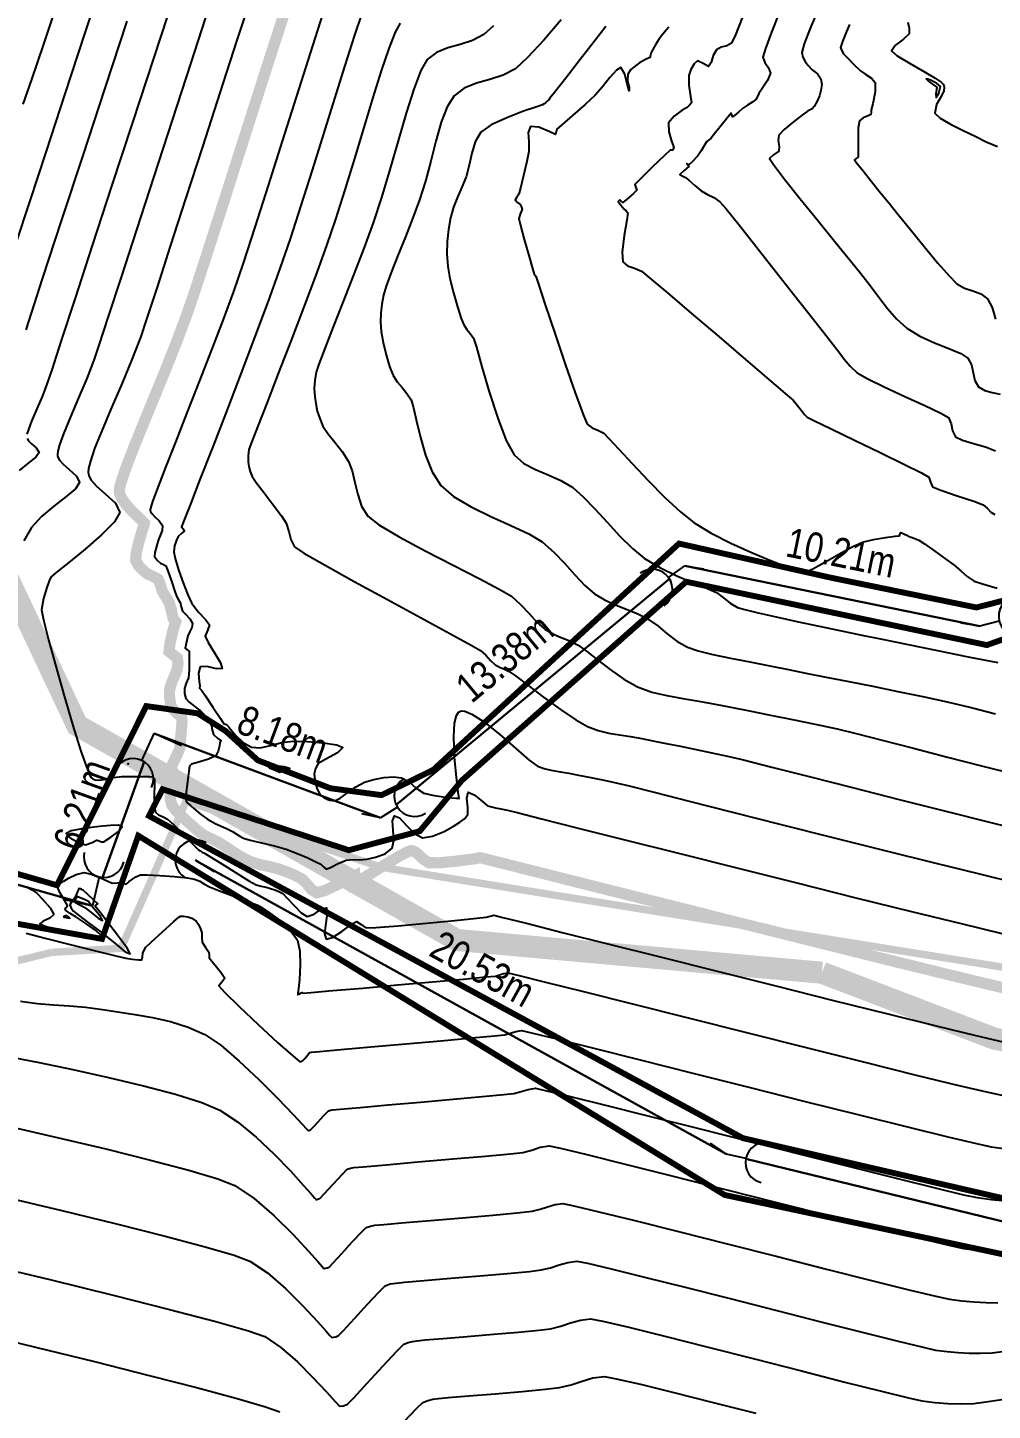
# Model space of a CAD drawing. Extents: x 360931 to 362237, y 7351473 to 7352200.
# Drawn here: x 361496.79 to 361529.47, y 7351742.04 to 7351788.91 of the extents above; entities that cross this region are included whole.
import ezdxf
from ezdxf.enums import TextEntityAlignment as Align

# ---------------------------------------------------------------- set-up
doc = ezdxf.new("R2010")
doc.units = 0
for name, color, linetype in [('A_Curvas Intermediarias', 37, 'Continuous'), ('A_Curvas Mestras', 32, 'Continuous'), ('LISTAGEM_TEXTO', 7, 'Continuous'), ('PONTOS-Pontos - Água_U', 1, 'Continuous'), ('PS_IND_COMPRIMENTO', 7, 'Continuous')]:
    doc.layers.add(name, color=color, linetype=linetype)
doc.layers.add('TUBO_PE_80_NTS194_PN_12_5', color=5, linetype='Continuous', lineweight=30)
doc.styles.add('ROMANS', font='arial.ttf', dxfattribs={"height": 2})
picture_1 = doc.add_image_def('image1.tif', size_in_pixel=(23490, 20550))

# ---------------------------------------------------------------- blocks, each defined once
blk = doc.blocks.new('*U1052')
for p in [(-0.2024, 0), (0, -0.2024)]:
    blk.add_line(p, (0, 0))
blk.add_arc((-0.3399, 0.0002), 0.1375, 269.90938, 89.90938)
blk = doc.blocks.new('*U1053')
for p in [(-0.2024, 0), (0, -0.2024)]:
    blk.add_line(p, (0, 0))
blk.add_arc((-0.3399, 0.0002), 0.1375, 269.90938, 89.90938)
blk = doc.blocks.new('*U1054')
for p, q in [((-0.135, 0), (0, 0)), ((0, 0), (0.1205, -0.0487))]:
    blk.add_line(p, q)
blk.add_arc((-0.2725, -0.0002), 0.1375, 270.09062, 90.09062)
blk = doc.blocks.new('*U1057')
for p, q in [((-0.135, 0), (0, 0)), ((0, 0), (0.0919, -0.0919))]:
    blk.add_line(p, q)
blk.add_arc((-0.2725, -0.0002), 0.1375, 270.09062, 90.09062)
blk = doc.blocks.new('*U1058')
for p, q in [((-0.135, 0), (0, 0)), ((0, 0), (0.0919, -0.0919))]:
    blk.add_line(p, q)
blk.add_arc((-0.2725, -0.0002), 0.1375, 270.09062, 90.09062)
blk = doc.blocks.new('*U1059')
for p, q in [((-0.135, 0), (0, 0)), ((0, 0), (0.1205, -0.0487))]:
    blk.add_line(p, q)
blk.add_arc((-0.2725, -0.0002), 0.1375, 270.09062, 90.09062)
blk = doc.blocks.new('*U1085', base_point=(283806.4177, 7271952.5131))
blk.add_line((283806.2737, 7271952.5131), (283806.4242, 7271952.5131))
blk.add_arc((283806.4242, 7271952.5131), 0.1375, 269.99619, 89.99619)

msp = doc.modelspace()

# ---------------------------------------------------------------- linework, layer by layer
at = {"color": 0, "const_width": 0.2}
for points in [[(361556.604, 7351794.872), (361557.809, 7351793.852), (361549.666, 7351782.966), (361539.023, 7351771.445), (361529.286, 7351767.979), (361519.1, 7351770.126), (361511.497, 7351763.389), (361510.073, 7351761.671), (361507.671, 7351761.026), (361501.36, 7351763.093), (361500.898, 7351762.188), (361521.024, 7351751.265), (361541.688, 7351746.488), (361579.439, 7351744.25), (361587.794, 7351725.479), (361608.852, 7351739.389), (361632.208, 7351752.383), (361650.459, 7351795.374), (361692.77, 7351833.923)], [(361491.89, 7351761.539), (361497.785, 7351759.837), (361500.808, 7351765.911), (361502.546, 7351765.666), (361503.497, 7351765.065), (361504.584, 7351764.075), (361507.049, 7351763.125), (361508.779, 7351762.893), (361510.526, 7351763.746), (361518.857, 7351771.42), (361523.958, 7351770.272), (361528.932, 7351769.253), (361534.415, 7351770.655), (361538.369, 7351772.312), (361543.087, 7351777.793), (361547.87, 7351784.123), (361551.886, 7351788.881), (361555.901, 7351793.979)], [(361515.043, 7351713.363), (361516.663, 7351714.283), (361523.865, 7351718.198), (361533.156, 7351724.22), (361565.571, 7351735.233), (361578.055, 7351742.036), (361541.616, 7351744.816), (361520.401, 7351749.34), (361500.537, 7351761.517), (361499.307, 7351758.019), (361491.741, 7351759.374), (361489.755, 7351760.162), (361489.502, 7351761.296), (361486.949, 7351762.178), (361485.561, 7351762.304), (361483.544, 7351760.855), (361478.971, 7351756.283), (361475.249, 7351751.49), (361471.178, 7351742.74)]]:
    msp.add_lwpolyline(points, dxfattribs=at)
at = {"layer": 'A_Curvas Intermediarias', "flags": 128}
for points, elevation in [([(361501.762, 7351790.046), (361501.059, 7351787.9), (361500.338, 7351785.697), (361499.634, 7351783.537), (361498.976, 7351781.518), (361498.397, 7351779.74), (361497.929, 7351778.304), (361497.604, 7351777.309), (361497.452, 7351776.854), (361497.287, 7351776.431), (361497.097, 7351775.984), (361496.919, 7351775.566), (361496.812, 7351775.286), (361496.765, 7351775.126)], 62), ([(361504.425, 7351790.165), (361503.877, 7351788.487), (361503.295, 7351786.694), (361502.707, 7351784.872), (361502.14, 7351783.11), (361501.619, 7351781.495), (361501.172, 7351780.115), (361500.826, 7351779.057), (361500.606, 7351778.409), (361500.319, 7351777.659), (361499.986, 7351776.859), (361499.641, 7351776.056), (361499.32, 7351775.3), (361499.057, 7351774.638), (361498.913, 7351774.208), (361498.854, 7351773.96), (361498.843, 7351773.835), (361498.847, 7351773.787), (361498.866, 7351773.711), (361498.94, 7351773.565), (361499.118, 7351773.36), (361499.419, 7351773.102), (361499.765, 7351772.792), (361499.907, 7351772.474), (361499.725, 7351772.162), (361499.295, 7351771.72), (361498.741, 7351771.23), (361498.187, 7351770.774), (361497.759, 7351770.434), (361497.582, 7351770.292), (361497.543, 7351770.208), (361497.511, 7351770.119), (361497.44, 7351769.932), (361497.322, 7351769.558), (361497.262, 7351769.171), (361497.327, 7351768.836), (361497.496, 7351768.161), (361497.739, 7351767.262), (361498.024, 7351766.255), (361498.319, 7351765.255), (361498.594, 7351764.38), (361498.778, 7351763.847), (361498.885, 7351763.584), (361498.937, 7351763.488), (361498.957, 7351763.466), (361498.993, 7351763.444), (361499.075, 7351763.415), (361499.213, 7351763.404), (361499.421, 7351763.429), (361499.702, 7351763.486), (361499.984, 7351763.522), (361500.3, 7351763.526), (361500.64, 7351763.524), (361500.913, 7351763.52), (361501.03, 7351763.515), (361501.062, 7351763.468), (361501.09, 7351763.415), (361501.085, 7351763.256), (361501.075, 7351762.908), (361501.079, 7351762.539), (361501.114, 7351762.315), (361501.226, 7351762.221), (361501.38, 7351762.159), (361501.531, 7351762.081), (361501.741, 7351761.884), (361502.074, 7351761.549), (361502.384, 7351761.23), (361502.526, 7351761.083), (361502.578, 7351761.04), (361502.63, 7351761), (361502.703, 7351760.964), (361502.784, 7351760.925), (361502.96, 7351760.815), (361503.362, 7351760.562), (361503.85, 7351760.258), (361504.285, 7351759.993), (361504.527, 7351759.856), (361504.696, 7351759.803), (361504.864, 7351759.768), (361505.021, 7351759.728), (361505.164, 7351759.679), (361505.298, 7351759.625), (361505.428, 7351759.554), (361505.583, 7351759.402), (361505.813, 7351759.149), (361506.059, 7351758.905), (361506.258, 7351758.782), (361506.494, 7351758.859), (361506.736, 7351759.024), (361506.909, 7351759.074), (361506.933, 7351758.89), (361506.885, 7351758.55), (361506.847, 7351758.207), (361506.897, 7351758.011), (361507.111, 7351758.065), (361507.433, 7351758.276), (361507.745, 7351758.503), (361507.933, 7351758.608), (361508.089, 7351758.509), (361508.25, 7351758.39), (361508.59, 7351758.405), (361509.345, 7351758.467), (361510.306, 7351758.556), (361511.262, 7351758.648), (361512.005, 7351758.722), (361512.324, 7351758.755), (361512.456, 7351758.792), (361512.586, 7351758.819), (361512.884, 7351758.748), (361513.685, 7351758.548), (361514.9, 7351758.242), (361516.441, 7351757.855), (361518.219, 7351757.407), (361520.146, 7351756.923), (361522.133, 7351756.424), (361524.092, 7351755.935), (361525.935, 7351755.477), (361527.572, 7351755.074), (361528.916, 7351754.748), (361529.877, 7351754.522)], 64), ([(361497.807, 7351789.81), (361497.322, 7351788.348), (361496.918, 7351787.153), (361496.623, 7351786.318)], 59), ([(361502.928, 7351789.599), (361502.312, 7351787.715), (361501.681, 7351785.774), (361501.059, 7351783.86), (361500.475, 7351782.055), (361499.953, 7351780.446), (361499.521, 7351779.116), (361499.204, 7351778.15), (361499.029, 7351777.631), (361498.792, 7351777.016), (361498.516, 7351776.361), (361498.24, 7351775.719), (361498.003, 7351775.143), (361497.868, 7351774.766), (361497.811, 7351774.55), (361497.799, 7351774.444), (361497.801, 7351774.404), (361497.814, 7351774.351), (361497.866, 7351774.25), (361497.99, 7351774.106), (361498.2, 7351773.926), (361498.442, 7351773.71), (361498.541, 7351773.488), (361498.406, 7351773.273), (361498.087, 7351773.003), (361497.673, 7351772.688), (361497.253, 7351772.338), (361496.918, 7351771.965), (361496.66, 7351771.511)], 63), ([(361500.149, 7351789.131), (361499.4, 7351786.853), (361498.654, 7351784.575), (361497.938, 7351782.39), (361497.284, 7351780.389), (361496.721, 7351778.666)], 61), ([(361506.778, 7351789.348), (361506.355, 7351788.044), (361505.892, 7351786.588), (361505.411, 7351785.064), (361504.935, 7351783.556), (361504.486, 7351782.147), (361504.087, 7351780.922), (361503.76, 7351779.964), (361503.414, 7351779.018), (361503.02, 7351777.982), (361502.602, 7351776.908), (361502.185, 7351775.848), (361501.792, 7351774.853), (361501.447, 7351773.974), (361501.174, 7351773.263), (361501.023, 7351772.85), (361500.958, 7351772.648), (361500.94, 7351772.571), (361500.939, 7351772.551), (361500.95, 7351772.511), (361500.993, 7351772.434), (361501.093, 7351772.326), (361501.245, 7351772.191), (361501.361, 7351772.028), (361501.346, 7351771.864), (361501.276, 7351771.697), (361501.209, 7351771.52), (361501.152, 7351771.319), (361501.1, 7351771.121), (361501.09, 7351770.983), (361501.188, 7351770.844), (361501.294, 7351770.751), (361501.387, 7351770.709), (361501.474, 7351770.663), (361501.538, 7351770.495), (361501.656, 7351770.15), (361501.775, 7351769.799), (361501.839, 7351769.614), (361501.903, 7351769.507), (361501.965, 7351769.4), (361501.994, 7351769.27), (361502.031, 7351769.132), (361502.131, 7351769.023), (361502.284, 7351768.87), (361502.376, 7351768.716), (361502.354, 7351768.577), (361502.281, 7351768.434), (361502.216, 7351768.29), (361502.154, 7351768.036), (361502.13, 7351767.873), (361502.194, 7351767.821), (361502.26, 7351767.769), (361502.264, 7351767.554), (361502.255, 7351767.155), (361502.234, 7351766.869), (361502.163, 7351766.683), (361502.101, 7351766.509), (361502.099, 7351766.334), (361502.147, 7351766.171), (361502.264, 7351766.046), (361502.412, 7351765.933), (361502.52, 7351765.845), (361502.641, 7351765.746), (361502.756, 7351765.633), (361502.861, 7351765.5), (361502.951, 7351765.363), (361503.012, 7351765.25), (361503.044, 7351765.095), (361503.084, 7351764.948), (361503.234, 7351764.814), (361503.347, 7351764.737), (361503.299, 7351764.66), (361503.285, 7351764.568), (361503.244, 7351764.384), (361503.167, 7351764.228), (361502.911, 7351764.109), (361502.539, 7351763.996), (361502.343, 7351763.942), (361502.302, 7351763.908), (361502.266, 7351763.871), (361502.245, 7351763.704), (361502.204, 7351763.347), (361502.164, 7351762.988), (361502.145, 7351762.817), (361502.147, 7351762.751), (361502.155, 7351762.687), (361502.219, 7351762.619), (361502.303, 7351762.538), (361502.419, 7351762.436), (361502.639, 7351762.252), (361502.878, 7351762.077), (361503.166, 7351761.925), (361503.497, 7351761.773), (361503.73, 7351761.663), (361503.856, 7351761.583), (361503.975, 7351761.503), (361504.104, 7351761.433), (361504.328, 7351761.37), (361504.715, 7351761.279), (361505.155, 7351761.172), (361505.542, 7351761.059), (361505.902, 7351760.922), (361506.276, 7351760.763), (361506.579, 7351760.624), (361506.726, 7351760.551), (361506.817, 7351760.457), (361506.907, 7351760.382), (361507.052, 7351760.443), (361507.309, 7351760.577), (361507.577, 7351760.683), (361507.812, 7351760.708), (361508.044, 7351760.703), (361508.279, 7351760.726), (361508.573, 7351760.795), (361508.898, 7351760.907), (361509.14, 7351761.092), (361509.197, 7351761.351), (361509.174, 7351761.701), (361509.153, 7351762.023), (361509.214, 7351762.196), (361509.385, 7351762.118), (361509.619, 7351761.868), (361509.89, 7351761.595), (361510.171, 7351761.445), (361510.508, 7351761.497), (361510.897, 7351761.663), (361511.237, 7351761.853), (361511.429, 7351761.973), (361511.591, 7351762.089), (361511.706, 7351762.236), (361511.704, 7351762.469), (361511.67, 7351762.794), (361511.711, 7351762.991), (361511.918, 7351762.903), (361512.196, 7351762.673), (361512.372, 7351762.525), (361512.502, 7351762.491), (361512.636, 7351762.467), (361512.817, 7351762.431), (361513.05, 7351762.383), (361513.369, 7351762.303), (361514.197, 7351762.093), (361515.445, 7351761.778), (361517.024, 7351761.38), (361518.843, 7351760.921), (361520.814, 7351760.426), (361522.846, 7351759.917), (361524.85, 7351759.417), (361526.736, 7351758.949), (361528.414, 7351758.537), (361529.796, 7351758.204)], 66), ([(361508.121, 7351789.422), (361507.847, 7351788.615), (361507.53, 7351787.626), (361507.18, 7351786.505), (361506.809, 7351785.306), (361506.428, 7351784.078), (361506.048, 7351782.874), (361505.681, 7351781.745), (361505.337, 7351780.742), (361504.935, 7351779.633), (361504.476, 7351778.4), (361503.987, 7351777.112), (361503.497, 7351775.835), (361503.034, 7351774.637), (361502.626, 7351773.587), (361502.3, 7351772.75), (361502.084, 7351772.195), (361502.006, 7351771.988), (361502.055, 7351771.916), (361502.1, 7351771.847), (361502.012, 7351771.77), (361501.893, 7351771.659), (361501.832, 7351771.535), (361501.765, 7351771.339), (361501.736, 7351771.136), (361501.784, 7351770.914), (361501.902, 7351770.532), (361502.056, 7351770.089), (361502.212, 7351769.682), (361502.337, 7351769.407), (361502.564, 7351769.111), (361502.817, 7351768.846), (361502.947, 7351768.663), (361502.88, 7351768.474), (361502.803, 7351768.278), (361502.906, 7351768.066), (361503.12, 7351767.72), (361503.319, 7351767.379), (361503.378, 7351767.181), (361503.181, 7351767.173), (361502.867, 7351767.251), (361502.638, 7351767.244), (361502.581, 7351767.03), (361502.599, 7351766.741), (361502.62, 7351766.593), (361502.61, 7351766.513), (361502.68, 7351766.451), (361502.8, 7351766.271), (361503.06, 7351765.88), (361503.319, 7351765.49), (361503.44, 7351765.311), (361503.525, 7351765.291), (361503.61, 7351765.183), (361503.818, 7351764.941), (361504.09, 7351764.679), (361504.369, 7351764.513), (361504.667, 7351764.499), (361505.018, 7351764.576), (361505.398, 7351764.674), (361505.781, 7351764.724), (361506.253, 7351764.712), (361506.803, 7351764.671), (361507.265, 7351764.602), (361507.472, 7351764.507), (361507.288, 7351764.324), (361506.895, 7351764.116), (361506.635, 7351763.963), (361506.537, 7351763.8), (361506.494, 7351763.616), (361506.514, 7351763.408), (361506.581, 7351763.128), (361506.684, 7351762.916), (361506.83, 7351762.798), (361507.011, 7351762.722), (361507.195, 7351762.703), (361507.372, 7351762.788), (361507.619, 7351762.971), (361507.907, 7351763.177), (361508.205, 7351763.332), (361508.521, 7351763.423), (361508.861, 7351763.486), (361509.184, 7351763.509), (361509.45, 7351763.482), (361509.715, 7351763.341), (361509.95, 7351763.133), (361510.215, 7351762.962), (361510.507, 7351762.887), (361510.861, 7351762.835), (361511.161, 7351762.806), (361511.293, 7351762.795), (361511.351, 7351762.787), (361511.404, 7351762.784), (361511.377, 7351762.988), (361511.313, 7351763.499), (361511.249, 7351764.173), (361511.223, 7351764.866), (361511.253, 7351765.336), (361511.317, 7351765.592), (361511.385, 7351765.7), (361511.427, 7351765.731), (361511.476, 7351765.747), (361511.6, 7351765.739), (361511.84, 7351765.64), (361512.234, 7351765.385), (361512.786, 7351764.944), (361513.329, 7351764.472), (361513.782, 7351764.078), (361514.066, 7351763.871), (361514.323, 7351763.782), (361514.581, 7351763.727), (361514.845, 7351763.686), (361515.119, 7351763.637), (361515.453, 7351763.57), (361515.867, 7351763.488), (361516.32, 7351763.398), (361516.773, 7351763.3), (361517.169, 7351763.203), (361518.009, 7351762.991), (361519.205, 7351762.688), (361520.671, 7351762.317), (361522.321, 7351761.899), (361524.069, 7351761.458), (361525.829, 7351761.016), (361527.513, 7351760.596), (361529.037, 7351760.22), (361530.313, 7351759.912)], 67), ([(361520.992, 7351789.241), (361520.767, 7351788.665), (361520.629, 7351788.383), (361520.471, 7351788.295), (361520.284, 7351788.245), (361520.122, 7351788.159), (361520.018, 7351787.962), (361519.942, 7351787.724), (361519.859, 7351787.591), (361519.675, 7351787.687), (361519.485, 7351787.786), (361519.371, 7351787.685), (361519.259, 7351787.49), (361519.185, 7351787.28), (361519.193, 7351786.963), (361519.25, 7351786.569), (361519.277, 7351786.355), (361519.209, 7351786.278), (361519.127, 7351786.206), (361518.967, 7351786.106), (361518.691, 7351785.909), (361518.502, 7351785.679), (361518.507, 7351785.381), (361518.598, 7351785.064), (361518.657, 7351784.912), (361518.683, 7351784.829), (361518.634, 7351784.751), (361518.556, 7351784.758), (361518.368, 7351784.579), (361517.958, 7351784.185), (361517.548, 7351783.784), (361517.358, 7351783.587), (361517.391, 7351783.492), (361517.424, 7351783.398), (361517.3, 7351783.273), (361517.077, 7351783.077), (361516.95, 7351782.975), (361516.898, 7351783.024), (361516.853, 7351783.072), (361516.794, 7351783.01), (361516.888, 7351782.89), (361517, 7351782.756), (361517.067, 7351782.693), (361517.124, 7351782.627), (361517.087, 7351782.382), (361517.003, 7351781.857), (361516.935, 7351781.302), (361516.949, 7351780.971), (361517.111, 7351780.838), (361517.348, 7351780.755), (361517.583, 7351780.651), (361517.861, 7351780.425), (361518.464, 7351779.916), (361519.281, 7351779.221), (361520.2, 7351778.436), (361521.11, 7351777.657), (361521.898, 7351776.98), (361522.453, 7351776.503), (361522.665, 7351776.322), (361522.728, 7351776.285), (361522.827, 7351776.16), (361523.009, 7351775.93), (361523.113, 7351775.799), (361523.154, 7351775.749), (361523.196, 7351775.701), (361523.425, 7351775.59), (361524.006, 7351775.309), (361524.8, 7351774.926), (361525.668, 7351774.504), (361526.47, 7351774.111), (361527.067, 7351773.812), (361527.32, 7351773.673), (361527.381, 7351773.505), (361527.444, 7351773.343), (361527.725, 7351773.226), (361528.276, 7351773.042), (361528.842, 7351772.855), (361529.164, 7351772.734), (361529.299, 7351772.618), (361529.418, 7351772.489), (361529.555, 7351772.405)], 73), ([(361522.253, 7351789.405), (361521.991, 7351788.754), (361521.781, 7351788.201), (361521.698, 7351787.904), (361521.769, 7351787.721), (361521.891, 7351787.548), (361521.952, 7351787.369), (361521.855, 7351787.119), (361521.675, 7351786.84), (361521.563, 7351786.68), (361521.517, 7351786.572), (361521.464, 7351786.471), (361521.357, 7351786.394), (361521.173, 7351786.277), (361521.007, 7351786.165), (361520.866, 7351786.048), (361520.733, 7351785.932), (361520.668, 7351785.881), (361520.648, 7351785.948), (361520.628, 7351786.014), (361520.518, 7351785.884), (361520.285, 7351785.595), (361520.048, 7351785.3), (361519.93, 7351785.155), (361519.858, 7351785.096), (361519.788, 7351785.036), (361519.721, 7351784.926), (361519.605, 7351784.728), (361519.492, 7351784.557), (361519.305, 7351784.364), (361519.186, 7351784.259), (361519.12, 7351784.299), (361519.157, 7351784.252), (361519.194, 7351784.196), (361519.036, 7351784.07), (361518.881, 7351783.932), (361518.965, 7351783.882), (361519.079, 7351783.832), (361519.191, 7351783.733), (361519.393, 7351783.553), (361519.611, 7351783.378), (361519.821, 7351783.256), (361520.037, 7351783.147), (361520.241, 7351783.008), (361520.449, 7351782.767), (361520.879, 7351782.233), (361521.46, 7351781.501), (361522.118, 7351780.665), (361522.78, 7351779.82), (361523.374, 7351779.062), (361523.827, 7351778.485), (361524.066, 7351778.184), (361524.266, 7351777.923), (361524.453, 7351777.668), (361524.652, 7351777.428), (361524.887, 7351777.209), (361525.227, 7351777.014), (361525.81, 7351776.731), (361526.507, 7351776.41), (361527.188, 7351776.097), (361527.722, 7351775.841), (361527.981, 7351775.688), (361528.077, 7351775.479), (361528.125, 7351775.238), (361528.225, 7351775.038), (361528.455, 7351774.925), (361528.831, 7351774.814), (361529.242, 7351774.696), (361529.577, 7351774.56)], 74), ([(361526.614, 7351789.094), (361526.657, 7351788.892), (361526.65, 7351788.703), (361526.462, 7351788.515), (361526.189, 7351788.313), (361526.059, 7351788.118), (361526.242, 7351787.95), (361526.665, 7351787.699), (361527.174, 7351787.415), (361527.539, 7351787.197), (361527.736, 7351787.054), (361527.813, 7351786.975), (361527.831, 7351786.942), (361527.842, 7351786.888), (361527.825, 7351786.769), (361527.735, 7351786.574), (361527.583, 7351786.306), (361527.527, 7351786.012), (361527.701, 7351785.84), (361528.049, 7351785.635), (361528.483, 7351785.419), (361528.918, 7351785.213), (361529.266, 7351785.039), (361529.641, 7351784.875)], 77), ([(361509.407, 7351789.054), (361509.239, 7351788.754), (361509.023, 7351788.2), (361508.768, 7351787.443), (361508.483, 7351786.535), (361508.176, 7351785.526), (361507.857, 7351784.469), (361507.535, 7351783.415), (361507.218, 7351782.414), (361506.914, 7351781.519), (361506.55, 7351780.518), (361506.136, 7351779.415), (361505.703, 7351778.282), (361505.281, 7351777.189), (361504.898, 7351776.204), (361504.584, 7351775.399), (361504.369, 7351774.843), (361504.284, 7351774.607), (361504.254, 7351774.399), (361504.26, 7351774.189), (361504.285, 7351774.031), (361504.33, 7351773.858), (361504.397, 7351773.688), (361504.534, 7351773.487), (361504.796, 7351773.139), (361505.106, 7351772.733), (361505.383, 7351772.361), (361505.549, 7351772.11), (361505.642, 7351771.832), (361505.706, 7351771.552), (361505.828, 7351771.306), (361506.144, 7351771.099), (361506.863, 7351770.687), (361507.853, 7351770.139), (361508.978, 7351769.525), (361510.103, 7351768.914), (361511.093, 7351768.376), (361511.815, 7351767.981), (361512.134, 7351767.798), (361512.31, 7351767.634), (361512.465, 7351767.46), (361512.616, 7351767.32), (361512.775, 7351767.233), (361512.938, 7351767.167), (361513.103, 7351767.089), (361513.315, 7351766.935), (361513.731, 7351766.62), (361514.268, 7351766.216), (361514.84, 7351765.799), (361515.366, 7351765.441), (361515.76, 7351765.217), (361516.119, 7351765.086), (361516.479, 7351764.998), (361516.843, 7351764.936), (361517.216, 7351764.878), (361517.602, 7351764.808), (361517.973, 7351764.732), (361518.416, 7351764.644), (361518.911, 7351764.547), (361519.437, 7351764.443), (361519.972, 7351764.332), (361520.496, 7351764.218), (361521.041, 7351764.086), (361521.997, 7351763.844), (361523.261, 7351763.522), (361524.733, 7351763.146), (361526.31, 7351762.744), (361527.893, 7351762.344), (361529.38, 7351761.972), (361530.668, 7351761.658)], 68), ([(361512.57, 7351788.967), (361512.246, 7351788.677), (361511.863, 7351788.472), (361511.446, 7351788.337), (361511.027, 7351788.22), (361510.64, 7351788.067), (361510.32, 7351787.826), (361510.108, 7351787.455), (361509.869, 7351786.826), (361509.611, 7351786.009), (361509.337, 7351785.076), (361509.056, 7351784.099), (361508.772, 7351783.148), (361508.491, 7351782.297), (361508.184, 7351781.459), (361507.837, 7351780.547), (361507.48, 7351779.628), (361507.143, 7351778.769), (361506.857, 7351778.037), (361506.653, 7351777.5), (361506.561, 7351777.225), (361506.515, 7351776.947), (361506.499, 7351776.676), (361506.513, 7351776.396), (361506.547, 7351776.165), (361506.602, 7351775.913), (361506.682, 7351775.655), (361506.786, 7351775.404), (361506.955, 7351775.145), (361507.192, 7351774.855), (361507.445, 7351774.54), (361507.663, 7351774.202), (361507.782, 7351773.88), (361507.874, 7351773.493), (361507.969, 7351773.082), (361508.103, 7351772.687), (361508.308, 7351772.347), (361508.686, 7351772.057), (361509.378, 7351771.65), (361510.259, 7351771.177), (361511.205, 7351770.688), (361512.089, 7351770.234), (361512.788, 7351769.867), (361513.177, 7351769.638), (361513.491, 7351769.357), (361513.774, 7351769.048), (361514.04, 7351768.754), (361514.306, 7351768.519), (361514.582, 7351768.36), (361514.866, 7351768.238), (361515.154, 7351768.122), (361515.444, 7351767.979), (361515.725, 7351767.778), (361516.092, 7351767.483), (361516.518, 7351767.146), (361516.981, 7351766.821), (361517.453, 7351766.563), (361517.938, 7351766.388), (361518.448, 7351766.265), (361518.98, 7351766.17), (361519.527, 7351766.082), (361520.085, 7351765.978), (361520.615, 7351765.87), (361521.248, 7351765.745), (361521.955, 7351765.606), (361522.706, 7351765.457), (361523.47, 7351765.299), (361524.219, 7351765.136), (361524.854, 7351764.984), (361525.738, 7351764.759), (361526.797, 7351764.485), (361527.957, 7351764.184), (361529.145, 7351763.877), (361530.289, 7351763.587)], 69), ([(361516.38, 7351788.943), (361515.998, 7351788.454), (361515.506, 7351787.824), (361515.017, 7351787.194), (361514.639, 7351786.709), (361514.485, 7351786.512), (361514.442, 7351786.465), (361514.403, 7351786.423), (361514.34, 7351786.367), (361514.288, 7351786.33), (361514.227, 7351786.288), (361514.037, 7351786.226), (361513.588, 7351786.071), (361513.025, 7351785.855), (361512.495, 7351785.611), (361512.147, 7351785.369), (361511.946, 7351785.04), (361511.832, 7351784.653), (361511.749, 7351784.245), (361511.645, 7351783.852), (361511.503, 7351783.496), (361511.355, 7351783.161), (361511.22, 7351782.824), (361511.116, 7351782.461), (361511.046, 7351782.068), (361511.005, 7351781.66), (361510.995, 7351781.24), (361511.021, 7351780.811), (361511.093, 7351780.401), (361511.214, 7351779.917), (361511.354, 7351779.44), (361511.48, 7351779.052), (361511.563, 7351778.834), (361511.665, 7351778.679), (361511.784, 7351778.541), (361511.89, 7351778.387), (361511.99, 7351778.074), (361512.179, 7351777.412), (361512.429, 7351776.56), (361512.713, 7351775.674), (361513.001, 7351774.91), (361513.266, 7351774.428), (361513.6, 7351774.136), (361513.995, 7351773.925), (361514.423, 7351773.749), (361514.855, 7351773.562), (361515.263, 7351773.317), (361515.612, 7351773.009), (361516.004, 7351772.601), (361516.424, 7351772.14), (361516.855, 7351771.674), (361517.281, 7351771.251), (361517.684, 7351770.918), (361518.21, 7351770.604), (361518.801, 7351770.32), (361519.373, 7351770.078), (361519.842, 7351769.887), (361520.125, 7351769.759), (361520.367, 7351769.586), (361520.591, 7351769.405), (361520.841, 7351769.254), (361521.083, 7351769.18), (361521.535, 7351769.071), (361522.143, 7351768.935), (361522.853, 7351768.782), (361523.61, 7351768.622), (361524.36, 7351768.465), (361525.051, 7351768.319), (361525.736, 7351768.176), (361526.616, 7351767.997), (361527.614, 7351767.795), (361528.653, 7351767.586), (361529.654, 7351767.385)], 71), ([(361518.508, 7351788.921), (361518.435, 7351788.836), (361518.31, 7351788.686), (361518.187, 7351788.525), (361518.074, 7351788.349), (361517.969, 7351788.17), (361517.914, 7351788.07), (361517.891, 7351787.979), (361517.863, 7351787.892), (361517.726, 7351787.824), (361517.523, 7351787.716), (361517.383, 7351787.618), (361517.226, 7351787.487), (361517.117, 7351787.33), (361517.113, 7351787.112), (361517.162, 7351786.881), (361517.168, 7351786.768), (361517.107, 7351786.96), (361517.016, 7351787.334), (361516.887, 7351787.554), (361516.733, 7351787.465), (361516.516, 7351787.215), (361516.266, 7351786.9), (361516.014, 7351786.615), (361515.676, 7351786.305), (361515.25, 7351785.932), (361514.881, 7351785.613), (361514.717, 7351785.466), (361514.697, 7351785.372), (361514.675, 7351785.29), (361514.479, 7351785.377), (361514.106, 7351785.53), (361513.822, 7351785.554), (361513.749, 7351785.355), (361513.765, 7351785.04), (361513.765, 7351784.714), (361513.697, 7351784.37), (361513.589, 7351783.897), (361513.485, 7351783.469), (361513.43, 7351783.262), (361513.356, 7351783.163), (361513.302, 7351783.069), (361513.383, 7351782.983), (361513.475, 7351782.909), (361513.517, 7351782.827), (361513.544, 7351782.741), (361513.49, 7351782.618), (361513.433, 7351782.441), (361513.485, 7351782.205), (361513.613, 7351781.732), (361513.767, 7351781.189), (361513.896, 7351780.739), (361513.952, 7351780.55), (361514.004, 7351780.479), (361514.095, 7351780.207), (361514.327, 7351779.511), (361514.648, 7351778.555), (361515.004, 7351777.506), (361515.341, 7351776.531), (361515.606, 7351775.797), (361515.746, 7351775.468), (361515.912, 7351775.345), (361516.111, 7351775.261), (361516.306, 7351775.157), (361516.481, 7351774.982), (361516.821, 7351774.615), (361517.28, 7351774.12), (361517.811, 7351773.56), (361518.368, 7351772.997), (361518.904, 7351772.496), (361519.373, 7351772.117), (361519.943, 7351771.77), (361520.61, 7351771.431), (361521.285, 7351771.126), (361521.879, 7351770.878), (361522.302, 7351770.711), (361522.465, 7351770.649), (361522.534, 7351770.6), (361522.651, 7351770.557), (361522.901, 7351770.485), (361523.153, 7351770.463), (361523.392, 7351770.564), (361523.797, 7351770.786), (361524.273, 7351771.059), (361524.728, 7351771.309), (361525.069, 7351771.466), (361525.441, 7351771.559), (361525.847, 7351771.625), (361526.177, 7351771.667), (361526.318, 7351771.684), (361526.345, 7351771.744), (361526.371, 7351771.799), (361526.431, 7351771.773), (361526.498, 7351771.738), (361526.574, 7351771.7), (361526.659, 7351771.658), (361526.789, 7351771.614), (361526.976, 7351771.537), (361527.172, 7351771.407), (361527.521, 7351771.161), (361527.896, 7351770.892), (361528.173, 7351770.69), (361528.401, 7351770.498), (361528.615, 7351770.309), (361528.858, 7351770.15), (361529.138, 7351770.052), (361529.635, 7351769.91)], 72), ([(361524.632, 7351789.016), (361524.536, 7351788.778), (361524.4, 7351788.437), (361524.331, 7351788.232), (361524.371, 7351788.122), (361524.434, 7351788.016), (361524.559, 7351787.879), (361524.787, 7351787.647), (361525.001, 7351787.443), (361525.19, 7351787.315), (361525.377, 7351787.2), (361525.501, 7351787.051), (361525.501, 7351786.734), (361525.422, 7351786.33), (361525.371, 7351786.117), (361525.369, 7351786.036), (361525.36, 7351785.96), (361525.268, 7351785.923), (361525.098, 7351785.851), (361524.966, 7351785.749), (361524.93, 7351785.51), (361524.921, 7351785.098), (361524.923, 7351784.704), (361524.922, 7351784.52), (361524.86, 7351784.473), (361524.804, 7351784.427), (361524.884, 7351784.317), (361525.092, 7351784.051), (361525.377, 7351783.692), (361525.687, 7351783.305), (361525.971, 7351782.955), (361526.266, 7351782.59), (361526.685, 7351782.073), (361527.161, 7351781.489), (361527.627, 7351780.928), (361528.019, 7351780.478), (361528.269, 7351780.226), (361528.528, 7351780.082), (361528.808, 7351779.985), (361529.078, 7351779.882), (361529.303, 7351779.718), (361529.465, 7351779.418), (361529.584, 7351779.023)], 76), ([(361527.588, 7351786.877), (361527.587, 7351786.867), (361527.577, 7351786.806), (361527.559, 7351786.663), (361527.564, 7351786.543), (361527.664, 7351786.688), (361527.713, 7351786.914), (361527.576, 7351787.031), (361527.356, 7351787.14), (361527.231, 7351787.172), (361527.316, 7351787.087), (361527.493, 7351786.957), (361527.59, 7351786.89), (361527.588, 7351786.877)], 77), ([(361496.766, 7351774.982), (361496.812, 7351774.906), (361496.92, 7351774.801), (361497.079, 7351774.669), (361497.175, 7351774.502), (361497.061, 7351774.344), (361496.803, 7351774.14), (361496.501, 7351773.9)], 62), ([(361500.172, 7351763.961), (361500.176, 7351763.96), (361500.193, 7351763.953), (361500.204, 7351763.948), (361500.172, 7351763.961)], 64), ([(361505.276, 7351763.692), (361505.281, 7351763.69), (361505.303, 7351763.678), (361505.319, 7351763.67), (361505.498, 7351763.714), (361505.672, 7351763.791), (361505.468, 7351763.847), (361505.091, 7351763.897), (361504.881, 7351763.894), (361504.977, 7351763.822), (361505.17, 7351763.735), (361505.276, 7351763.692)], 67), ([(361499.125, 7351761.369), (361499.137, 7351761.368), (361499.173, 7351761.357), (361499.237, 7351761.33), (361499.29, 7351761.308), (361499.379, 7351761.315), (361499.45, 7351761.364), (361499.602, 7351761.464), (361499.87, 7351761.665), (361499.995, 7351761.826), (361499.858, 7351761.877), (361499.592, 7351761.868), (361499.319, 7351761.842), (361499.029, 7351761.81), (361498.623, 7351761.752), (361498.258, 7351761.677), (361498.091, 7351761.594), (361498.223, 7351761.447), (361498.513, 7351761.289), (361498.745, 7351761.211), (361498.972, 7351761.286), (361499.125, 7351761.369)], 64), ([(361496.761, 7351759.782), (361496.934, 7351759.685), (361497.094, 7351759.571), (361497.295, 7351759.372), (361497.556, 7351759.073), (361497.674, 7351758.846), (361497.538, 7351758.725), (361497.313, 7351758.624), (361497.202, 7351758.533), (361497.42, 7351758.438), (361497.927, 7351758.291), (361498.534, 7351758.145), (361498.965, 7351758.065), (361499.193, 7351758.043), (361499.277, 7351758.053), (361499.294, 7351758.067), (361499.295, 7351758.092), (361499.252, 7351758.161), (361499.098, 7351758.301), (361498.797, 7351758.518), (361498.418, 7351758.763), (361498.23, 7351758.879), (361498.147, 7351758.94), (361498.083, 7351758.987), (361498.055, 7351759.033), (361498.097, 7351759.086), (361498.14, 7351759.151), (361498.049, 7351759.307), (361497.88, 7351759.59), (361497.796, 7351759.78), (361497.88, 7351759.888), (361498.012, 7351759.978), (361498.17, 7351760.073), (361498.43, 7351760.2), (361498.702, 7351760.266), (361498.941, 7351760.215), (361499.234, 7351760.097), (361499.499, 7351759.976), (361499.655, 7351759.914), (361499.834, 7351759.923), (361499.963, 7351759.939), (361500.051, 7351759.901), (361500.127, 7351759.871), (361500.179, 7351759.915), (361500.231, 7351759.966), (361500.305, 7351760.022), (361500.453, 7351760.12), (361500.613, 7351760.19), (361500.842, 7351760.194), (361501.266, 7351760.171), (361501.76, 7351760.132), (361502.196, 7351760.088), (361502.446, 7351760.048), (361502.622, 7351759.973), (361502.783, 7351759.874), (361502.954, 7351759.78), (361503.283, 7351759.65), (361503.827, 7351759.446), (361504.342, 7351759.255), (361504.583, 7351759.163), (361504.662, 7351759.118), (361504.739, 7351759.068), (361504.907, 7351758.957), (361505.267, 7351758.697), (361505.661, 7351758.351), (361505.933, 7351757.982), (361506.014, 7351757.605), (361506.024, 7351757.124), (361505.993, 7351756.645), (361505.961, 7351756.336), (361505.943, 7351756.185), (361505.938, 7351756.135), (361505.938, 7351756.127), (361505.945, 7351756.128), (361505.972, 7351756.141), (361506.029, 7351756.176), (361506.074, 7351756.206), (361506.116, 7351756.177), (361506.391, 7351756.201), (361507.114, 7351756.265), (361508.14, 7351756.355), (361509.32, 7351756.46), (361510.507, 7351756.566), (361511.554, 7351756.66), (361512.312, 7351756.73), (361512.635, 7351756.762), (361512.778, 7351756.8), (361512.913, 7351756.844), (361513.054, 7351756.865), (361513.398, 7351756.785), (361514.288, 7351756.565), (361515.618, 7351756.233), (361517.28, 7351755.815), (361519.171, 7351755.339), (361521.183, 7351754.832), (361523.212, 7351754.323), (361525.151, 7351753.838), (361526.895, 7351753.406), (361528.339, 7351753.053), (361529.375, 7351752.808), (361529.899, 7351752.697)], 63), ([(361498.682, 7351759.66), (361498.671, 7351759.667), (361498.639, 7351759.685), (361498.579, 7351759.714), (361498.521, 7351759.73), (361498.462, 7351759.598), (361498.386, 7351759.413), (361498.284, 7351759.284), (361498.214, 7351759.173), (361498.262, 7351759.061), (361498.346, 7351758.955), (361498.511, 7351758.822), (361498.85, 7351758.563), (361499.23, 7351758.277), (361499.517, 7351758.061), (361499.811, 7351757.817), (361500.095, 7351757.581), (361500.257, 7351757.51), (361500.158, 7351757.702), (361499.867, 7351758.105), (361499.507, 7351758.575), (361499.251, 7351758.9), (361499.121, 7351759.067), (361499.077, 7351759.124), (361499.071, 7351759.132), (361499.074, 7351759.137), (361499.091, 7351759.152), (361499.129, 7351759.181), (361499.161, 7351759.209), (361499.042, 7351759.326), (361498.818, 7351759.537), (361498.682, 7351759.66)], 62), ([(361498.743, 7351759.07), (361498.769, 7351759.051), (361498.842, 7351758.993), (361498.982, 7351758.876), (361499.176, 7351758.717), (361499.319, 7351758.64), (361499.251, 7351758.777), (361499.076, 7351758.995), (361498.964, 7351759.126), (361498.908, 7351759.209), (361498.847, 7351759.285), (361498.732, 7351759.341), (361498.55, 7351759.419), (361498.452, 7351759.457), (361498.417, 7351759.375), (361498.372, 7351759.313), (361498.411, 7351759.249), (361498.536, 7351759.185), (361498.743, 7351759.07)], 61), ([(361496.739, 7351758.213), (361497.382, 7351758.05), (361498.227, 7351757.835), (361499.087, 7351757.619), (361499.777, 7351757.447), (361500.112, 7351757.368), (361500.332, 7351757.333), (361500.545, 7351757.308), (361500.658, 7351757.312), (361500.679, 7351757.416), (361500.689, 7351757.538), (361500.733, 7351757.64), (361500.789, 7351757.736), (361500.977, 7351757.913), (361501.36, 7351758.263), (361501.738, 7351758.605), (361501.911, 7351758.761), (361501.963, 7351758.791), (361502.066, 7351758.789), (361502.214, 7351758.772), (361502.352, 7351758.718), (361502.496, 7351758.623), (361502.573, 7351758.511), (361502.645, 7351758.36), (361502.691, 7351758.228), (361502.693, 7351758.067), (361502.699, 7351757.909), (361502.821, 7351757.718), (361502.929, 7351757.573), (361502.935, 7351757.473), (361502.941, 7351757.374), (361503.085, 7351757.198), (361503.337, 7351756.895), (361503.471, 7351756.684), (361503.363, 7351756.554), (361503.261, 7351756.429), (361503.459, 7351756.21), (361503.954, 7351755.725), (361504.6, 7351755.113), (361505.256, 7351754.507), (361505.69, 7351754.119), (361505.916, 7351753.929), (361506.001, 7351753.868), (361506.02, 7351753.86), (361506.044, 7351753.864), (361506.096, 7351753.892), (361506.18, 7351753.967), (361506.278, 7351754.085), (361506.337, 7351754.165), (361506.402, 7351754.182), (361506.676, 7351754.206), (361507.397, 7351754.269), (361508.42, 7351754.359), (361509.598, 7351754.463), (361510.786, 7351754.568), (361511.837, 7351754.663), (361512.606, 7351754.734), (361512.946, 7351754.769), (361513.142, 7351754.821), (361513.327, 7351754.881), (361513.521, 7351754.91), (361513.86, 7351754.835), (361514.71, 7351754.627), (361515.97, 7351754.313), (361517.541, 7351753.918), (361519.325, 7351753.469), (361521.222, 7351752.991), (361523.134, 7351752.51), (361524.96, 7351752.052), (361526.602, 7351751.644), (361527.96, 7351751.311), (361528.935, 7351751.079), (361529.429, 7351750.974), (361529.941, 7351750.907)], 62), ([(361497.992, 7351758.773), (361497.999, 7351758.77), (361498.041, 7351758.757), (361498.138, 7351758.734), (361498.22, 7351758.722), (361498.168, 7351758.769), (361498.104, 7351758.81), (361498.043, 7351758.795), (361497.992, 7351758.773)], 64), ([(361496.545, 7351755.911), (361497.114, 7351755.832), (361497.662, 7351755.785), (361498.203, 7351755.75), (361498.751, 7351755.704), (361499.321, 7351755.626), (361499.841, 7351755.546), (361500.414, 7351755.461), (361501.017, 7351755.358), (361501.629, 7351755.219), (361502.229, 7351755.031), (361502.794, 7351754.777), (361503.328, 7351754.413), (361503.958, 7351753.877), (361504.621, 7351753.252), (361505.25, 7351752.622), (361505.781, 7351752.068), (361506.091, 7351751.736), (361506.235, 7351751.58), (361506.281, 7351751.531), (361506.288, 7351751.524), (361506.299, 7351751.525), (361506.343, 7351751.535), (361506.374, 7351751.545), (361506.529, 7351751.711), (361506.814, 7351752.017), (361506.977, 7351752.188), (361507.046, 7351752.209), (361507.119, 7351752.225), (361507.378, 7351752.248), (361508.05, 7351752.307), (361509.001, 7351752.39), (361510.097, 7351752.486), (361511.205, 7351752.583), (361512.19, 7351752.672), (361512.919, 7351752.74), (361513.257, 7351752.776), (361513.506, 7351752.842), (361513.742, 7351752.919), (361513.989, 7351752.955), (361514.322, 7351752.885), (361515.131, 7351752.689), (361516.322, 7351752.394), (361517.802, 7351752.022), (361519.48, 7351751.599), (361521.262, 7351751.149), (361523.055, 7351750.696), (361524.768, 7351750.266), (361526.308, 7351749.882), (361527.581, 7351749.568), (361528.496, 7351749.35), (361528.959, 7351749.252), (361529.441, 7351749.188), (361529.905, 7351749.144)], 61), ([(361496.125, 7351751.676), (361497.792, 7351751.291), (361499.432, 7351750.9), (361500.948, 7351750.523), (361502.246, 7351750.178), (361503.231, 7351749.884), (361503.807, 7351749.66), (361504.461, 7351749.219), (361505.136, 7351748.635), (361505.77, 7351748.007), (361506.303, 7351747.435), (361506.616, 7351747.083), (361506.764, 7351746.915), (361506.813, 7351746.86), (361506.822, 7351746.853), (361506.834, 7351746.851), (361506.869, 7351746.855), (361506.934, 7351746.871), (361507.001, 7351746.896), (361507.136, 7351747.037), (361507.433, 7351747.361), (361507.788, 7351747.747), (361508.098, 7351748.079), (361508.257, 7351748.235), (361508.399, 7351748.285), (361508.552, 7351748.312), (361508.858, 7351748.34), (361509.585, 7351748.403), (361510.571, 7351748.487), (361511.655, 7351748.581), (361512.675, 7351748.671), (361513.47, 7351748.744), (361513.879, 7351748.79), (361514.149, 7351748.856), (361514.403, 7351748.941), (361514.657, 7351749.015), (361514.924, 7351749.046), (361515.297, 7351748.973), (361516.143, 7351748.772), (361517.359, 7351748.471), (361518.841, 7351748.099), (361520.488, 7351747.682), (361522.194, 7351747.249), (361523.858, 7351746.827), (361525.376, 7351746.444), (361526.644, 7351746.127), (361527.559, 7351745.906), (361528.019, 7351745.806), (361528.44, 7351745.751), (361528.847, 7351745.712), (361529.248, 7351745.691), (361529.656, 7351745.687)], 59), ([(361495.989, 7351749.277), (361497.95, 7351748.809), (361499.797, 7351748.358), (361501.444, 7351747.943), (361502.804, 7351747.583), (361503.789, 7351747.296), (361504.314, 7351747.101), (361504.914, 7351746.696), (361505.532, 7351746.159), (361506.113, 7351745.582), (361506.603, 7351745.055), (361506.892, 7351744.731), (361507.03, 7351744.576), (361507.079, 7351744.524), (361507.089, 7351744.517), (361507.106, 7351744.514), (361507.151, 7351744.518), (361507.229, 7351744.536), (361507.315, 7351744.571), (361507.487, 7351744.751), (361507.86, 7351745.158), (361508.305, 7351745.643), (361508.694, 7351746.06), (361508.897, 7351746.258), (361509.075, 7351746.323), (361509.269, 7351746.355), (361509.561, 7351746.383), (361510.227, 7351746.44), (361511.125, 7351746.516), (361512.113, 7351746.6), (361513.048, 7351746.682), (361513.788, 7351746.751), (361514.189, 7351746.797), (361514.5, 7351746.873), (361514.793, 7351746.971), (361515.085, 7351747.055), (361515.392, 7351747.091), (361515.756, 7351747.023), (361516.553, 7351746.837), (361517.688, 7351746.558), (361519.065, 7351746.212), (361520.59, 7351745.825), (361522.169, 7351745.423), (361523.707, 7351745.031), (361525.108, 7351744.675), (361526.279, 7351744.382), (361527.124, 7351744.176), (361527.549, 7351744.083), (361527.94, 7351744.032), (361528.317, 7351743.996), (361528.69, 7351743.976), (361529.069, 7351743.973), (361529.463, 7351743.987), (361529.9, 7351744.044)], 58), ([(361495.242, 7351747.022), (361497.537, 7351746.469), (361499.69, 7351745.941), (361501.598, 7351745.462), (361503.158, 7351745.053), (361504.267, 7351744.739), (361504.82, 7351744.542), (361505.367, 7351744.172), (361505.928, 7351743.683), (361506.454, 7351743.157), (361506.9, 7351742.676), (361507.216, 7351742.323), (361507.356, 7351742.181), (361507.493, 7351742.191), (361507.629, 7351742.246), (361507.841, 7351742.466), (361508.291, 7351742.957), (361508.827, 7351743.542), (361509.293, 7351744.043), (361509.537, 7351744.282), (361509.678, 7351744.342), (361509.827, 7351744.373), (361509.985, 7351744.398), (361510.261, 7351744.425), (361510.865, 7351744.477), (361511.676, 7351744.544), (361512.569, 7351744.619), (361513.42, 7351744.692), (361514.105, 7351744.757), (361514.5, 7351744.804), (361514.851, 7351744.89), (361515.182, 7351745.001), (361515.513, 7351745.096), (361515.86, 7351745.136), (361516.275, 7351745.061), (361517.153, 7351744.856), (361518.379, 7351744.554), (361519.839, 7351744.185), (361521.418, 7351743.783), (361523.001, 7351743.377), (361524.474, 7351743), (361525.721, 7351742.684), (361526.627, 7351742.461), (361527.079, 7351742.361), (361527.528, 7351742.303), (361527.96, 7351742.269), (361528.393, 7351742.258), (361528.845, 7351742.271), (361529.25, 7351742.325), (361530.182, 7351742.465)], 57), ([(361495.008, 7351744.677), (361497.054, 7351744.182), (361499.05, 7351743.691), (361500.91, 7351743.223), (361502.552, 7351742.799), (361503.892, 7351742.438), (361504.845, 7351742.16), (361505.327, 7351741.984)], 56), ([(361509.548, 7351741.657), (361509.963, 7351742.1), (361510.177, 7351742.305), (361510.342, 7351742.375), (361510.517, 7351742.413), (361510.702, 7351742.442), (361511.034, 7351742.474), (361511.73, 7351742.532), (361512.623, 7351742.604), (361513.545, 7351742.682), (361514.33, 7351742.754), (361514.811, 7351742.81), (361515.202, 7351742.907), (361515.572, 7351743.03), (361515.94, 7351743.137), (361516.328, 7351743.182), (361516.731, 7351743.112), (361517.549, 7351742.925), (361518.679, 7351742.648), (361520.016, 7351742.31), (361521.457, 7351741.941)], 56)]:
    msp.add_lwpolyline(points, dxfattribs=dict(at, elevation=elevation))
at = {"layer": 'A_Curvas Mestras', "flags": 128}
for points, elevation in [([(361499.415, 7351790.835), (361498.727, 7351788.734), (361498.051, 7351786.667), (361497.416, 7351784.726), (361496.852, 7351783.005), (361496.389, 7351781.599)], 60), ([(361514.862, 7351789.168), (361514.271, 7351788.485), (361513.724, 7351787.894), (361513.311, 7351787.516), (361512.898, 7351787.294), (361512.447, 7351787.149), (361511.995, 7351787.022), (361511.579, 7351786.858), (361511.234, 7351786.597), (361511.004, 7351786.227), (361510.803, 7351785.698), (361510.619, 7351785.065), (361510.443, 7351784.381), (361510.263, 7351783.699), (361510.068, 7351783.075), (361509.841, 7351782.463), (361509.587, 7351781.817), (361509.333, 7351781.184), (361509.106, 7351780.613), (361508.933, 7351780.15), (361508.839, 7351779.843), (361508.783, 7351779.53), (361508.752, 7351779.226), (361508.746, 7351778.92), (361508.767, 7351778.604), (361508.828, 7351778.234), (361508.93, 7351777.82), (361509.052, 7351777.426), (361509.175, 7351777.119), (361509.311, 7351776.899), (361509.471, 7351776.705), (361509.634, 7351776.512), (361509.776, 7351776.294), (361509.863, 7351776.023), (361509.966, 7351775.573), (361510.098, 7351775.015), (361510.27, 7351774.418), (361510.495, 7351773.852), (361510.787, 7351773.387), (361511.221, 7351773.011), (361511.813, 7351772.662), (361512.486, 7351772.337), (361513.163, 7351772.033), (361513.767, 7351771.748), (361514.22, 7351771.477), (361514.62, 7351771.13), (361514.985, 7351770.745), (361515.327, 7351770.358), (361515.66, 7351770.004), (361515.995, 7351769.719), (361516.35, 7351769.506), (361516.723, 7351769.333), (361517.098, 7351769.182), (361517.457, 7351769.033), (361517.784, 7351768.869), (361518.137, 7351768.626), (361518.457, 7351768.365), (361518.782, 7351768.116), (361519.147, 7351767.908), (361519.5, 7351767.789), (361519.999, 7351767.665), (361520.6, 7351767.538), (361521.258, 7351767.409), (361521.929, 7351767.279), (361522.568, 7351767.149), (361523.151, 7351767.029), (361523.838, 7351766.892), (361524.604, 7351766.742), (361525.424, 7351766.581), (361526.27, 7351766.411), (361527.118, 7351766.234), (361527.942, 7351766.054), (361528.754, 7351765.859), (361529.575, 7351765.646)], 70), ([(361523.504, 7351789.363), (361523.292, 7351788.855), (361523.098, 7351788.358), (361523.015, 7351788.068), (361523.051, 7351787.912), (361523.129, 7351787.764), (361523.228, 7351787.62), (361523.371, 7351787.482), (361523.546, 7351787.34), (361523.666, 7351787.178), (361523.692, 7351786.984), (361523.664, 7351786.78), (361523.613, 7351786.593), (361523.532, 7351786.41), (361523.431, 7351786.24), (361523.366, 7351786.151), (361523.282, 7351786.107), (361523.195, 7351786.067), (361523.042, 7351785.955), (361522.732, 7351785.718), (361522.414, 7351785.455), (361522.237, 7351785.266), (361522.216, 7351785.08), (361522.244, 7351784.878), (361522.235, 7351784.721), (361522.062, 7351784.593), (361521.921, 7351784.476), (361522.06, 7351784.263), (361522.434, 7351783.775), (361522.964, 7351783.107), (361523.567, 7351782.356), (361524.164, 7351781.618), (361524.675, 7351780.99), (361525.019, 7351780.57), (361525.329, 7351780.169), (361525.621, 7351779.772), (361525.914, 7351779.391), (361526.227, 7351779.035), (361526.578, 7351778.718), (361527.013, 7351778.447), (361527.51, 7351778.221), (361527.997, 7351778.028), (361528.399, 7351777.859), (361528.642, 7351777.703), (361528.762, 7351777.477), (361528.821, 7351777.211), (361528.881, 7351776.948), (361529.006, 7351776.733), (361529.216, 7351776.606), (361529.468, 7351776.539), (361529.736, 7351776.483)], 75), ([(361496.189, 7351754.024), (361497.178, 7351753.827), (361498.318, 7351753.589), (361499.525, 7351753.322), (361500.712, 7351753.039), (361501.794, 7351752.753), (361502.685, 7351752.475), (361503.3, 7351752.218), (361503.903, 7351751.822), (361504.531, 7351751.301), (361505.141, 7351750.723), (361505.69, 7351750.154), (361506.137, 7351749.664), (361506.393, 7351749.374), (361506.511, 7351749.238), (361506.549, 7351749.194), (361506.555, 7351749.188), (361506.562, 7351749.188), (361506.588, 7351749.191), (361506.639, 7351749.204), (361506.688, 7351749.22), (361506.833, 7351749.375), (361507.142, 7351749.709), (361507.455, 7351750.047), (361507.617, 7351750.212), (361507.723, 7351750.246), (361507.835, 7351750.268), (361508.153, 7351750.297), (361508.939, 7351750.365), (361510.013, 7351750.458), (361511.194, 7351750.561), (361512.301, 7351750.659), (361513.152, 7351750.738), (361513.568, 7351750.783), (361513.87, 7351750.863), (361514.157, 7351750.956), (361514.457, 7351751), (361514.837, 7351750.922), (361515.732, 7351750.707), (361517.029, 7351750.385), (361518.618, 7351749.986), (361520.385, 7351749.539), (361522.219, 7351749.075), (361524.009, 7351748.623), (361525.643, 7351748.212), (361527.009, 7351747.873), (361527.994, 7351747.635), (361528.489, 7351747.529), (361528.941, 7351747.469), (361529.376, 7351747.428), (361529.806, 7351747.405)], 60)]:
    msp.add_lwpolyline(points, dxfattribs=dict(at, elevation=elevation))
at = {"layer": 'A_Curvas Mestras', "color": 31, "true_color": 0xfecc66, "const_width": 0.38, "elevation": 65, "flags": 128}
msp.add_lwpolyline([(361505.835, 7351790.465), (361505.373, 7351789.057), (361504.86, 7351787.472), (361504.324, 7351785.798), (361503.789, 7351784.124), (361503.282, 7351782.537), (361502.828, 7351781.126), (361502.453, 7351779.98), (361502.183, 7351779.187), (361501.862, 7351778.326), (361501.493, 7351777.395), (361501.105, 7351776.444), (361500.727, 7351775.524), (361500.387, 7351774.686), (361500.116, 7351773.98), (361499.967, 7351773.545), (361499.905, 7351773.311), (361499.891, 7351773.205), (361499.893, 7351773.169), (361499.908, 7351773.106), (361499.966, 7351772.973), (361500.104, 7351772.768), (361500.34, 7351772.504), (361500.617, 7351772.24), (361500.744, 7351772.114), (361500.721, 7351772.011), (361500.681, 7351771.904), (361500.633, 7351771.744), (361500.542, 7351771.427), (361500.463, 7351771.084), (361500.449, 7351770.847), (361500.55, 7351770.664), (361500.708, 7351770.503), (361500.849, 7351770.389), (361501.035, 7351770.308), (361501.204, 7351770.217), (361501.282, 7351770.033), (361501.342, 7351769.822), (361501.419, 7351769.688), (361501.509, 7351769.55), (361501.587, 7351769.401), (361501.648, 7351769.198), (361501.694, 7351768.984), (361501.718, 7351768.875), (361501.764, 7351768.82), (361501.805, 7351768.77), (361501.787, 7351768.716), (361501.765, 7351768.662), (361501.706, 7351768.445), (361501.61, 7351768.038), (361501.579, 7351767.762), (361501.715, 7351767.651), (361501.86, 7351767.538), (361501.882, 7351767.353), (361501.848, 7351767.145), (361501.777, 7351766.958), (361501.667, 7351766.711), (361501.597, 7351766.467), (361501.593, 7351766.232), (361501.626, 7351766.001), (361501.683, 7351765.829), (361501.86, 7351765.654), (361502.001, 7351765.544), (361502.015, 7351765.443), (361502.014, 7351765.336), (361502, 7351765.148), (361501.974, 7351764.839), (361501.957, 7351764.654), (361501.951, 7351764.557), (361501.938, 7351764.461), (361501.85, 7351764.265), (361501.696, 7351763.939), (361501.615, 7351763.764), (361501.679, 7351763.712), (361501.667, 7351763.618), (361501.641, 7351763.416), (361501.624, 7351763.206), (361501.615, 7351763.001), (361501.619, 7351762.772), (361501.672, 7351762.556), (361501.81, 7351762.37), (361502.034, 7351762.148), (361502.263, 7351761.943), (361502.415, 7351761.81), (361502.525, 7351761.712), (361502.634, 7351761.623), (361502.754, 7351761.538), (361502.903, 7351761.46), (361503.078, 7351761.381), (361503.257, 7351761.294), (361503.45, 7351761.171), (361503.731, 7351760.985), (361504.039, 7351760.791), (361504.316, 7351760.645), (361504.645, 7351760.541), (361504.974, 7351760.472), (361505.282, 7351760.394), (361505.572, 7351760.29), (361505.845, 7351760.177), (361506.077, 7351760.052), (361506.253, 7351759.879), (361506.407, 7351759.689), (361506.583, 7351759.582), (361506.863, 7351759.661), (361507.284, 7351759.864), (361507.674, 7351760.07), (361507.859, 7351760.156), (361507.858, 7351760.024), (361507.856, 7351759.895), (361508.049, 7351760.005), (361508.489, 7351760.282), (361509.026, 7351760.616), (361509.426, 7351760.85), (361509.656, 7351760.968), (361509.76, 7351761.006), (361509.792, 7351761.01), (361509.835, 7351761.004), (361509.915, 7351760.97), (361510.027, 7351760.881), (361510.176, 7351760.733), (361510.385, 7351760.602), (361510.736, 7351760.599), (361511.282, 7351760.652), (361511.787, 7351760.716), (361512.014, 7351760.749), (361512.066, 7351760.762), (361512.118, 7351760.774), (361512.419, 7351760.699), (361513.253, 7351760.488), (361514.527, 7351760.167), (361516.147, 7351759.758), (361518.019, 7351759.287), (361520.05, 7351758.777), (361522.146, 7351758.253), (361524.213, 7351757.738), (361526.158, 7351757.256), (361527.886, 7351756.831), (361529.305, 7351756.488), (361530.32, 7351756.251)], dxfattribs=at)
at = {"layer": 'LISTAGEM_TEXTO', "color": 3, "const_width": 0.75, "elevation": 82}
for points in [[(361829.1, 7351718.527), (361715.748, 7351825.073), (361671.383, 7351785.878), (361640.158, 7351744.645), (361608.029, 7351738.154), (361582.697, 7351744.921), (361529.543, 7351754.638), (361523.7, 7351756.873)], [(361523.7, 7351756.873), (361511.33, 7351757.982), (361498.466, 7351765.259), (361495.486, 7351771.577), (361464.036, 7351756.741), (361458.263, 7351746.907), (361448.957, 7351726.83), (361437.449, 7351720.38), (361434.744, 7351715.83), (361412.836, 7351678.871), (361412.627, 7351668.067), (361435.653, 7351665.543), (361441.908, 7351657.196), (361503.026, 7351666.652), (361536.566, 7351681.165), (361551.447, 7351668.93), (361566.951, 7351662.595), (361569.508, 7351649.105), (361593.285, 7351639.839), (361727.858, 7351658.655), (361789.322, 7351701.351), (361828.667, 7351718.275)]]:
    msp.add_lwpolyline(points, dxfattribs=at)
at = {"layer": 'LISTAGEM_TEXTO', "color": 1, "const_width": 0.25}
for points in [[(361497.606, 7351757.563), (361499.953, 7351757.699), (361502.155, 7351762.687), (361508.758, 7351760.449), (361587.509, 7351747.783), (361598.302, 7351731.89), (361607.226, 7351712.676), (361607.517, 7351706.641), (361612.363, 7351699.685), (361626.72, 7351685.556), (361635.21, 7351683.055), (361627.826, 7351675.837), (361628.057, 7351674.84), (361628.057, 7351672.814), (361630.576, 7351671.183), (361645.006, 7351653.806), (361645.336, 7351647.693), (361637.323, 7351647.869), (361625.309, 7351667.255), (361603.454, 7351662.847), (361583.763, 7351650.328), (361571.22, 7351645.425), (361575.038, 7351633.182), (361566.424, 7351629.913)], [(361409.484, 7351684.553), (361432.088, 7351709.077), (361431.371, 7351712.789), (361434.528, 7351719.404), (361436.634, 7351721.728), (361446.83, 7351724.372), (361466.32, 7351729.4), (361475.963, 7351734.077), (361468.338, 7351741.443), (361472.018, 7351744.117), (361478.421, 7351748.207), (361492.345, 7351756.277), (361497.606, 7351757.563)]]:
    msp.add_lwpolyline(points, dxfattribs=at)
at = {"layer": 'TUBO_PE_80_NTS194_PN_12_5', "linetype": 'Continuous'}
for points in [[(361519.051, 7351770.663), (361529.052, 7351768.625)], [(361509.273, 7351762.561), (361518.529, 7351770.23)], [(361501.077, 7351764.985), (361508.745, 7351762.124)], [(361499.327, 7351760.104), (361500.732, 7351764.022)], [(361485.292, 7351763.01), (361498.98, 7351759.136)], [(361520.46, 7351750.725), (361502.502, 7351760.671)], [(361521.117, 7351750.565), (361541.649, 7351745.554)]]:
    msp.add_lwpolyline(points, dxfattribs=at)

# ---------------------------------------------------------------- block references
at = {"layer": 'PONTOS-Pontos - Água_U', "xscale": 5, "yscale": 5, "zscale": 5}
for name, p, rotation in [('*U1058', (361519.051, 7351770.663), 35.93676988022239), ('*U1059', (361529.052, 7351768.625), 193.8034570185502), ('*U1053', (361501.077, 7351764.985), 65.17576714533229), ('*U1057', (361508.745, 7351762.124), 212.6064490048118), ('*U1085', (361502.502, 7351760.671), 148.4919524458654), ('*U1052', (361498.98, 7351759.136), 256.5695915516765), ('*U1054', (361520.46, 7351750.725), 167.6331054791659)]:
    msp.add_blockref(name, p, dxfattribs=dict(at, rotation=rotation))

# ---------------------------------------------------------------- texts
at = {"layer": 'PS_IND_COMPRIMENTO', "style": 'ROMANS', "width": 0.8}
for s, rotation, p in [('10.21m', 348.4856, (361524.351, 7351771.114)), ('13.38m', 39.6418, (361512.944, 7351767.551)), ('8.18m', 339.5417, (361505.435, 7351764.96)), ('6.21m', 70.2772, (361498.617, 7351762.569)), ('20.53m', 331.0193, (361512.208, 7351757.01))]:
    msp.add_text(s, height=1, rotation=rotation, dxfattribs=at).set_placement(p, align=Align.MIDDLE_CENTER)

# ---------------------------------------------------------------- pictures from other files: only their frames are drawn
at = {"lineweight": 30}
image = msp.add_image(picture_1, insert=(361177.259, 7351517.423, -3.228), size_in_units=(579.285, 506.782), dxfattribs=dict(at, fade=58))
image.dxf.flags = 15

doc.saveas('drawing.dxf')
